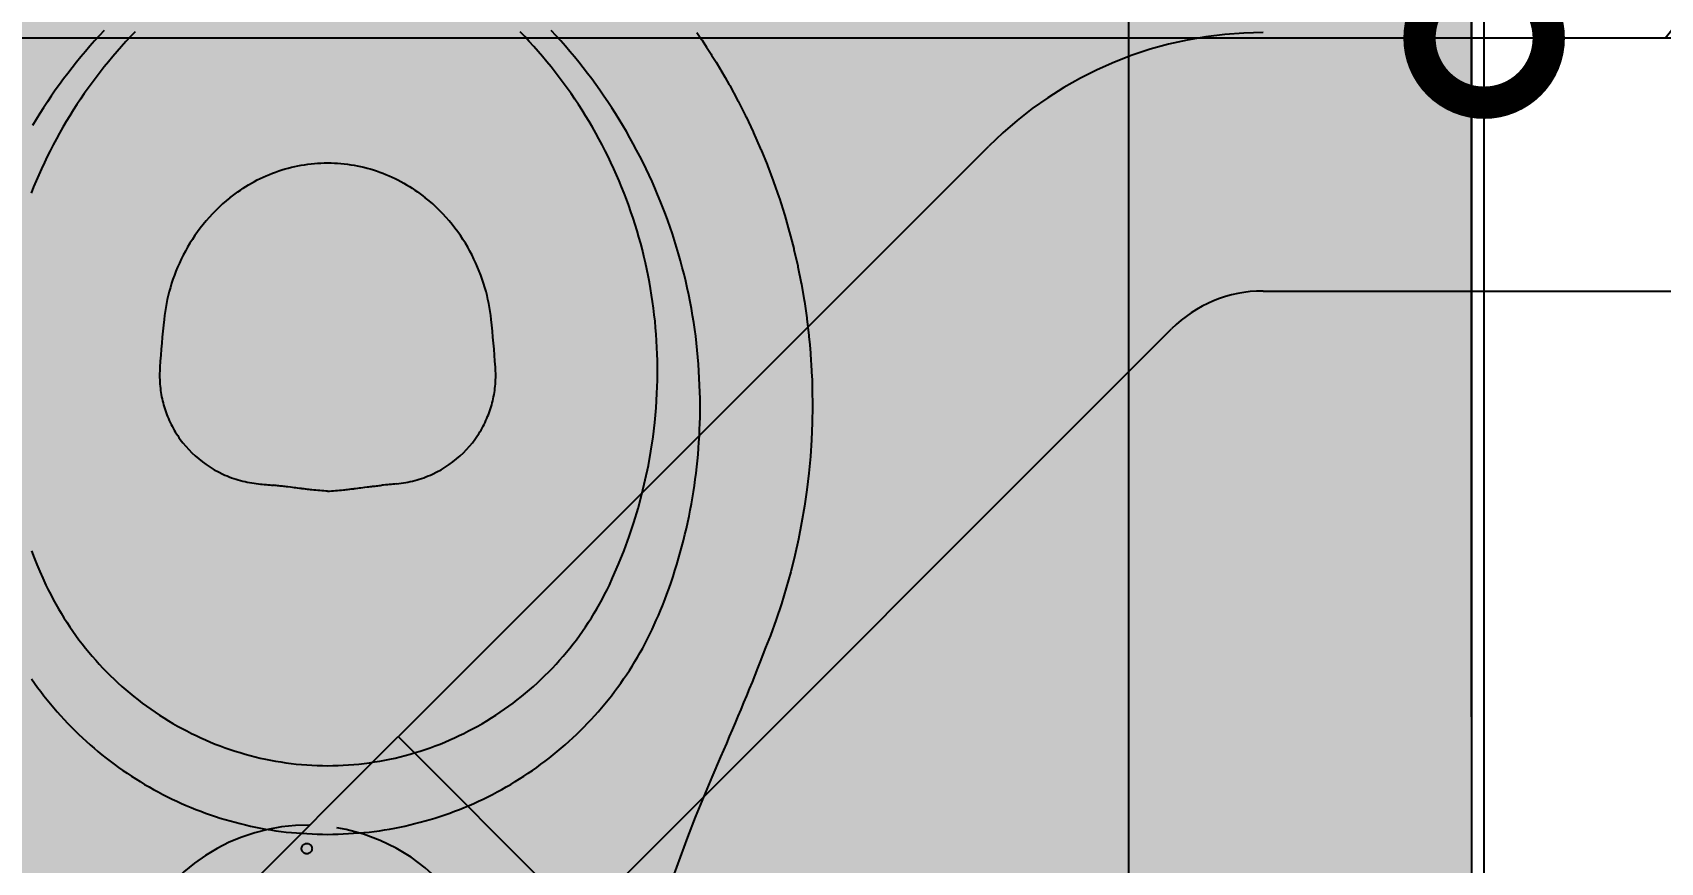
# Model space of a CAD drawing. Header units: metres. Extents: x -41 to 570, y -54 to 184.
# Drawn here: x -18.602 to -17.973, y -2.046 to -1.725 of the extents above; entities that cross this region are included whole.
import ezdxf

# ---------------------------------------------------------------- set-up
doc = ezdxf.new("R2010")
doc.units = ezdxf.units.M
doc.linetypes.add('PUC$0$DASHEDX2', pattern=[1.5, 1, -0.5])
doc.linetypes.add('PUC$0$HIDDEN2', pattern=[0.1875, 0.125, -0.0625])
for name, color, linetype in [('ARQ-DIM', 2, 'Continuous'), ('PUC$0$ARQ-ALV ACAB', 4, 'Continuous'), ('PUC$0$ARQ-ALV OSSO', 5, 'Continuous'), ('PUC$0$ARQ-HID', 7, 'Continuous'), ('PUC$0$ARQ-PRJ', 7, 'PUC$0$DASHEDX2')]:
    doc.layers.add(name, color=color, linetype=linetype)
doc.layers.add('PUC$0$ARQ-FORRO', color=9, linetype='Continuous', lineweight=5)
doc.styles.add('Adesa', font='ARIALN.TTF')
doc.dimstyles.new('ADESA 1-0050', dxfattribs={"dimtxt": 0.1, "dimasz": 0.1, "dimexe": 0.05, "dimexo": 0.05, "dimgap": 0.03, "dimtad": 1, "dimdec": 1, "dimlfac": 100, "dimzin": 12, "dimtxsty": 'Adesa', "dimblk": 'DOTSMALL', "dimcen": 1, "dimdle": 0.05, "dimclrd": 1, "dimclre": 1, "dimclrt": 256, "dimazin": 3, "dimtm": 1e-09, "dimtfac": 1, "dimtdec": 1, "dimtmove": 1, "dimatfit": 0, "dimldrblk": 'DOTSMALL', "dimfxl": 0.8, "dimtvp": 2, "dimtolj": 1, "dimtzin": 0, "dimarcsym": 0})

# ---------------------------------------------------------------- blocks, each defined once
blk = doc.blocks.new('PUC$0$ARQ-HID-BACIA CX')
for points in [[(-0.5760963118291187, -0.1427964667559252), (-0.573412377127724, -0.1446188595494107), (-0.5731175295433033, -0.1448160320960881), (-0.5704073496833999, -0.1466009228282417), (-0.5676746795843997, -0.1483511866047991), (-0.5673765798312829, -0.1485391682399779), (-0.5646223621507787, -0.1502489448728568), (-0.5618466283106969, -0.1519235446665732), (-0.5615381828904873, -0.1521066716151438), (-0.5587406029606612, -0.1537410042185741), (-0.5559224495288504, -0.1553396258101714), (-0.5556065649691321, -0.1555158713583467), (-0.549914374221153, -0.1585923758147203), (-0.5495860073037946, -0.1587641908721764), (-0.5467071388674541, -0.1602446032015052), (-0.5438096529436365, -0.16168823617366), (-0.5434808775413204, -0.161849147824995), (-0.5376423234909212, -0.1646100819408218), (-0.5372955826059638, -0.1647683855727848), (-0.5313834227084442, -0.1673716444950912), (-0.5310346079767712, -0.1675196574483095), (-0.5250592271766266, -0.1699607164206043), (-0.5247024626992456, -0.1701008738938583), (-0.5186624155881532, -0.1723801885340492), (-0.5183037500846269, -0.1725100239066535), (-0.5122068764315773, -0.1746245777103752), (-0.5118430891551285, -0.1747452693042817), (-0.5056991925991028, -0.1766919200795485), (-0.5053251774877623, -0.1768048818812247), (-0.499132105627254, -0.1785843523322512), (-0.4987547283704858, -0.178687274830537), (-0.4925106116012686, -0.1802998006216114), (-0.4921365650680089, -0.1803910184547988), (-0.4858558417622234, -0.1818329075104827), (-0.4854754637121205, -0.1819148244553901), (-0.4791549131229971, -0.1831867052139557), (-0.478776278989443, -0.1832575773540554), (-0.4724331517509414, -0.1843563076236307), (-0.4720438812975374, -0.1844183030713964), (-0.465664084678636, -0.1853460666752937), (-0.4652831567449313, -0.1853962160592744), (-0.4588793223573903, -0.186151033416678), (-0.4584990071511257, -0.1861906407465597), (-0.4552848432641099, -0.1865022205032858), (-0.4520669558796017, -0.1867726375450331), (-0.4516963343355941, -0.1868011215153444), (-0.4452628376557614, -0.1872083181740152), (-0.4448801186726287, -0.1872273598574168), (-0.4416533703067387, -0.1873647050688589), (-0.4384250822667754, -0.1874608090105596), (-0.4380552619817239, -0.1874691201083181), (-0.4315546323702364, -0.1875293245066416), (-0.4250612298003135, -0.1874247523575434), (-0.4185785421050383, -0.1871556236145295), (-0.41211002569559, -0.1867222210747457), (-0.4056590898502678, -0.1861249060903844), (-0.399229159558331, -0.1853641185682306), (-0.3928236440980726, -0.1844403612590497), (-0.3864459370368394, -0.1833541683355122), (-0.3800993690981258, -0.1821061682360039), (-0.3737873338492648, -0.1806970836645689), (-0.3675131620137648, -0.1791276687474408), (-0.3612801843151132, -0.1773987247434832), (-0.3550916686329799, -0.1755111628883981), (-0.3489509456908522, -0.1734659258397357), (-0.3428612519464806, -0.1712640505209322), (-0.3381154994946272, -0.1694249918304251, 0.0111494064537794), (-0.2958435784301727, -0.1519379896428461), (-0.2880405596654469, -0.1485650127690121), (-0.2802612150278207, -0.1453234018350997), (-0.272512789559272, -0.1422115948517728), (-0.2647880247963315, -0.1392225533091675), (-0.2570675962583238, -0.1363453109571822), (-0.2493140804387721, -0.1335638426167236)], [(-0.5122034357313652, 0.0377734209772882), (-0.510974870089214, 0.0392641239853617), (-0.5097624553138403, 0.0406522737027046), (-0.5085165447719576, 0.0420014209620661), (-0.5072386938486062, 0.0433112044114239), (-0.505929860912339, 0.0445818047267324), (-0.5045921355208094, 0.0458123303111791), (-0.5032270887700179, 0.0470023962460857), (-0.5018362917559572, 0.0481516804568116), (-0.5004209228006147, 0.0492601907989467), (-0.4989832757041343, 0.0503271024469143), (-0.4975250472501857, 0.0513521208203827), (-0.4960479970662776, 0.0523349749052216), (-0.4945538690689661, 0.0532754840253631), (-0.4930445957063087, 0.0541733693113145), (-0.4915219994496526, 0.0550285247140607), (-0.4899879027703521, 0.0558408991730346), (-0.4884443952260753, 0.0566103866391643), (-0.4868931578895328, 0.0573371677886314), (-0.4853358404115015, 0.0580214625747146), (-0.48377406102086, 0.0586635616503202), (-0.482209359391682, 0.0592638420783658), (-0.4806431966432286, 0.0598227398380402), (-0.4790769239180577, 0.0603407458968661), (-0.4775117666710429, 0.06081841799388599), (-0.4759491860214525, 0.0612562824462941), (-0.4743898889624775, 0.0616550658859012), (-0.4728347867297913, 0.0620154399562978), (-0.4712844449179558, 0.0623381195061654), (-0.4697393034338547, 0.0626238193841857), (-0.4681996764966671, 0.0628732308726114), (-0.4666657055050507, 0.06308700990391), (-0.4651340312899707, 0.0632657390549127, -0.0089660305190537), (-0.4466353832554404, 0.06489186057152099, -0.016112589229637), (-0.44358090582341, 0.0650066070382707), (-0.4425986673419118, 0.0650001884791607), (-0.4417518151814619, 0.0649763510252512), (-0.4409120329529587, 0.0649358560260964), (-0.4400789593043372, 0.0648790177009175), (-0.4392523114383168, 0.0648061149192643), (-0.4384317751356904, 0.064717399056434), (-0.4376171304430301, 0.0646130743549804), (-0.4368081102740078, 0.0644933293463907), (-0.4360051859574341, 0.0643584271892053), (-0.4352074776795405, 0.0642083993053859), (-0.4344148126197779, 0.0640433478161811), (-0.4336270179575834, 0.0638633394931674), (-0.4328447064203901, 0.0636686217838758), (-0.4320668725067735, 0.0634590336511281), (-0.4312933748180825, 0.0632345672392774), (-0.4305240405337686, 0.06299518327105601), (-0.4297598751552627, 0.0627412077488145), (-0.4289995746728934, 0.0624721968379447), (-0.4282429662660975, 0.0621880130675834), (-0.4274898771143186, 0.0618884875448487), (-0.4267416112272288, 0.0615740326825005), (-0.4259965660869156, 0.0612438393660284), (-0.4252545688728234, 0.0608976287259395), (-0.4245154781863151, 0.0605350669044071), (-0.4237808179904974, 0.0601566487965499), (-0.4230488600797814, 0.0597611921526493), (-0.4223194787664896, 0.059348241354968), (-0.4215926426287028, 0.0589172975803933), (-0.4208700170281646, 0.0584689264236147), (-0.4201498737592928, 0.0580015371498632), (-0.4194322756659262, 0.0575145288148917), (-0.4187049524883763, 0.0569982980945554), (-0.4173602828525774, 0.0559801925434442), (-0.4160429974198793, 0.0548951936528681), (-0.4147546829972343, 0.0537411136715775), (-0.413498214690307, 0.052516597529376), (-0.4122824534804721, 0.0512266845165357), (-0.411109975965161, 0.0498709425817481), (-0.4099880091859234, 0.0484548312835784), (-0.4089192397169015, 0.046979261857615), (-0.4079097791214963, 0.0454506522310965), (-0.4069623139738498, 0.0438715711458428), (-0.4060821231564944, 0.0422499487089283), (-0.405271013429811, 0.0405890095949246), (-0.404892772070248, 0.039746839300534), (-0.4045327711351378, 0.0388972180833491), (-0.4041913091326991, 0.0380409904076089), (-0.4038686060163812, 0.0371790125205109), (-0.4035653059355371, 0.0363134289681), (-0.4032810475380943, 0.0354438744705874), (-0.4030159722226827, 0.0345712366971895), (-0.4027701428331554, 0.0336963954617033), (-0.4025438735886909, 0.0328213990804613), (-0.4023368345591507, 0.0319460118890618), (-0.4021489629006824, 0.0310711019181156), (-0.4019801486365679, 0.0301974606071838), (-0.4018304703216204, 0.029327075392672), (-0.40169951947086, 0.0284597930927078), (-0.4015871232637453, 0.0275963540863415), (-0.4014899483316158, 0.0267061098815873, -0.0005978942641095), (-0.4009193288391586, 0.0209420066689461)], [(-0.3986114376640657, 2.21207586e-08, 0.006359310297114), (-0.3991643125327968, 0.0060730563896243), (-0.3991944383369486, 0.0063642034911879), (-0.3992232836593246, 0.0066369261163288), (-0.3992823568685466, 0.007184235570178999), (-0.3993126161773119, 0.0074589559420986), (-0.399343283971028, 0.0077342993517107), (-0.3994060649667829, 0.0082875058161846), (-0.3994381153249762, 0.0085654827754809), (-0.399503535761994, 0.0091241262140045), (-0.3995368744188994, 0.0094048673202849), (-0.399604808609503, 0.0099697480099223), (-0.3996393727212819, 0.0102539985518604), (-0.3997096635558677, 0.0108259580108836), (-0.3998177863818881, 0.0116935152525741), (-0.3998914707838139, 0.012278914455834), (-0.3999671976105219, 0.0128772437790588), (-0.4001550692689905, 0.0143579546166564), (-0.4002819038482528, 0.0153649662661621), (-0.4003455803687217, 0.015875885700126), (-0.4004092568891906, 0.0163919563650836), (-0.4004727605891035, 0.0169133412622102), (-0.4005311110941677, 0.0173994697833848), (-0.400589053114267, 0.0178903980028338), (-0.4006464609617383, 0.0183862555358871), (-0.4007031775269711, 0.018887175925812), (-0.4007590142784565, 0.0193932927157619), (-0.4008138141065773, 0.0199047355210667), (-0.4008673884798313, 0.0204216359211102), (-0.4009195174447771, 0.0209441549531277)], [(-0.3986114376640657, 2.21207586e-08, -0.006359315218553), (-0.3991643133200497, -0.0060730168354723), (-0.3991944383369486, -0.0063641563583303), (-0.3992232836593246, -0.0066368789834712), (-0.3992823568685466, -0.0071841884373214), (-0.3993126161773119, -0.0074589088092409), (-0.399343283971028, -0.007734252218853), (-0.3994060649667829, -0.008287458683327), (-0.3994381153249762, -0.0085654356426232), (-0.399503535761994, -0.0091240790811469), (-0.3995368744188994, -0.0094048201874273), (-0.399604808609503, -0.0099697008770647), (-0.3996393727212819, -0.0102539514190028), (-0.3997096635558677, -0.0108259108779692), (-0.3998177863818881, -0.0116934681197165), (-0.3998914707838139, -0.0122788673229764), (-0.3999671818995622, -0.0128770385546488), (-0.4001550692689905, -0.0143579074837419), (-0.4002819038482528, -0.0153649191333045), (-0.4003455803687217, -0.0158758385672684), (-0.4004092568891906, -0.0163919092321692), (-0.4004727605891035, -0.0169132941292958), (-0.4005311110941677, -0.0173994226505272), (-0.400589053114267, -0.0178903508699193), (-0.4006464609617383, -0.0183862084030295), (-0.4007031775269711, -0.0188871287929544), (-0.4007590142784565, -0.0193932455828474), (-0.4008138141065773, -0.019904688388209), (-0.4008673884798313, -0.0204215887881958), (-0.4009195174447771, -0.0209441078202701)], [(-0.40148995600606, -0.0267061393376764, 0.0005978942632322), (-0.4009193363312421, -0.0209420361515811)], [(-0.4014898095781378, -0.0267051066809643), (-0.4015871232637453, -0.0275962990980077), (-0.40169951947086, -0.0284597400682571), (-0.4018304703216204, -0.0293270262959311), (-0.4019801486365679, -0.0301974134743262), (-0.4021489629006824, -0.031071054785258), (-0.4023368345591507, -0.0319459647562042), (-0.4025438735886909, -0.0328213519476037), (-0.4027701428331554, -0.0336963483288457), (-0.4030159722226827, -0.0345711895643319), (-0.4032810475380943, -0.0354438273377298), (-0.4035653059355371, -0.0363133818352424), (-0.4038686060163812, -0.0371789653876533), (-0.4041913091326991, -0.0380409432746944), (-0.4045327711351378, -0.0388971709504915), (-0.404892772070248, -0.0397467921676196), (-0.405271013429811, -0.0405889624620102), (-0.4060821231564944, -0.0422499015760707), (-0.4069623139738498, -0.0438715240129852), (-0.4079097791214963, -0.045450605098182), (-0.4089192397169015, -0.0469792147247574), (-0.4099880091859234, -0.048454784150664), (-0.411109975965161, -0.0498708954488905), (-0.4122824534804721, -0.0512266373836781), (-0.413498214690307, -0.0525165503964615), (-0.4147546829972343, -0.0537410665387199), (-0.4160429974198793, -0.0548951465200105), (-0.4173602828525774, -0.0559801454105866), (-0.4187049524883763, -0.0569982509616978), (-0.4194322756659262, -0.0575144816820341), (-0.4201498737592928, -0.0580014900169488), (-0.4208700170281646, -0.0584688792907002), (-0.4215926426287028, -0.0589172504475357), (-0.4223194787664896, -0.0593481942220535), (-0.4230488600797814, -0.0597611450197917), (-0.4237808179904974, -0.0601566016636355), (-0.4245154781863151, -0.0605350197714927), (-0.4252545688728234, -0.0608975815930819), (-0.4259965660869156, -0.0612437922331708), (-0.4267416112272288, -0.0615739855495861), (-0.4274898771143186, -0.0618884404119911), (-0.4282429662660975, -0.0621879659347258), (-0.4289995746728934, -0.0624721497050871), (-0.4297598751552627, -0.0627411606159569), (-0.4305240405337686, -0.0629951361381984), (-0.4312933748180825, -0.0632345201064197), (-0.4320668725067735, -0.0634589865182136), (-0.4328447064203901, -0.0636685746510182), (-0.4336270179575834, -0.0638632923602529), (-0.4344148126197779, -0.0640433006833234), (-0.4352074776795405, -0.0642083521725283), (-0.4360051859574341, -0.0643583800563477), (-0.4368081102740078, -0.0644932822134763), (-0.4376171304430301, -0.0646130272221228), (-0.4384317751356904, -0.0647173519235764), (-0.4392523114383168, -0.0648060677864066), (-0.4400789593043372, -0.0648789705680599), (-0.4409120329529587, -0.0649358088932388), (-0.4417518151814619, -0.0649763038923368), (-0.4425986673419118, -0.0650001413462462), (-0.4435809046920201, -0.0650065599114385, -0.0161126488500372), (-0.4466353934095296, -0.064891812729087, -0.0089659709095886), (-0.4651340190084241, -0.063265693224281), (-0.4666657055050507, -0.0630869627710524), (-0.4681996764966671, -0.062873183739697), (-0.4697393034338547, -0.0626237722513281), (-0.4712844449179558, -0.0623380723733078), (-0.4728347867297913, -0.0620153928234402), (-0.4743898889624775, -0.0616550187530436), (-0.4759491860214525, -0.0612562353133797), (-0.4775117666710429, -0.0608183708610284), (-0.4790769239180577, -0.0603406987640085), (-0.4806431966432286, -0.0598226927051826), (-0.482209359391682, -0.0592637949455082), (-0.48377406102086, -0.0586635145174057), (-0.4853358404115015, -0.058021415441857), (-0.4868931578895328, -0.057337120655717), (-0.4884443952260753, -0.0566103395063067), (-0.4899879027703521, -0.0558408520401201), (-0.4915219994496526, -0.0550284775811463), (-0.4930445957063087, -0.0541733221784), (-0.4945538690689661, -0.0532754368924486), (-0.4960479970662776, -0.0523349277723071), (-0.4975250472501857, -0.051352073687525), (-0.4989832757041343, -0.0503270553140567), (-0.5004209228006147, -0.0492601436660323), (-0.5018362917559572, -0.048151633323954), (-0.5032270887700179, -0.0470023491132281), (-0.5045921355208094, -0.0458122831782646), (-0.505929860912339, -0.0445817575938747), (-0.5072386938486062, -0.0433111572785094), (-0.5085165447719576, -0.0420013738291516), (-0.5097624553138403, -0.0406522265697902), (-0.510974870089214, -0.0392640768525041), (-0.5122034357313652, -0.0377733738444306)]]:
    blk.add_lwpolyline(points, format="xyb")
for points in [[(-0.5768730773974653, 0.0864996905150122), (-0.5748812261905627, 0.0883432381159821), (-0.5728647637649757, 0.0901599278309675), (-0.5708252690721807, 0.0919506866066797), (-0.5687642032314458, 0.0937164099677546), (-0.5666822025366401, 0.0954571843244878), (-0.5645792591322945, 0.0971724519378938), (-0.5624553887293687, 0.0988616000804257), (-0.5603105913278486, 0.1005240395911358), (-0.5581448904941908, 0.1021591420315815), (-0.5559583333612608, 0.1037662946744433), (-0.5537510141948303, 0.1053449240695556), (-0.5515233100579309, 0.1068947709861447), (-0.5492756844238758, 0.1084156861701047), (-0.5470086007659916, 0.1099075125117963), (-0.5447224989911419, 0.1113700929016375), (-0.5424178347171777, 0.1128032937964747), (-0.5400950557064519, 0.1142069580866689)], [(-0.3259947509473449, 0.1145054741802198), (-0.3243528613721835, 0.1133497288372212), (-0.3227268398665188, 0.1121719881503225), (-0.3211171891810736, 0.1109722599750569), (-0.3195242863788721, 0.1097505128895193), (-0.3179486656325636, 0.1085067154717478), (-0.3163907982709375, 0.1072408520107899), (-0.3148511556227973, 0.1059529146511693), (-0.3133302090169323, 0.1046429033929428), (-0.3118285240479039, 0.1033108339469493), (-0.3103464777787508, 0.1019568084345508), (-0.308884415850585, 0.1005811567858075), (-0.3074425582168558, 0.0991842482083882), (-0.3060211562529105, 0.0977664676206871), (-0.3046204613341104, 0.0963281685193636), (-0.3032407248358169, 0.0948697279674491), (-0.3018821981333843, 0.0933914994615464), (-0.3005451326021742, 0.0918938443537343), (-0.2992297167737021, 0.0903771161406155), (-0.2979362962890946, 0.0888416368968308), (-0.2966650911017794, 0.0872877129861252), (-0.2954163840090373, 0.0857156664831962), (-0.2941904578081491, 0.0841257958962558), (-0.2929875638744761, 0.0825184154445253), (-0.2918080164272112, 0.0808938393471692), (-0.290652098263628, 0.0792523896788851), (-0.2895200293371758, 0.0775943728034179), (-0.2884120610232088, 0.0759201343617804), (-0.2873284132751621, 0.0742300592726508), (-0.2862692746245585, 0.0725245010324613), (-0.2852348021809945, 0.0708038367044139), (-0.2842252473198314, 0.0690684433513695), (-0.2832407357287465, 0.0673186744701013), (-0.2822815187831011, 0.0655549071235271), (-0.2813477535924846, 0.0637775065914923), (-0.280439628688427, 0.0619868381538424), (-0.2795574268682017, 0.0601832553071233), (-0.278701368085251, 0.0583671233311804), (-0.2778717037149221, 0.056538799650383), (-0.2770686537106641, 0.0546986416890434), (-0.2762925322916772, 0.0528470225824833), (-0.2755435594113891, 0.0509843036827249), (-0.2748219864451684, 0.0491108620527996), (-0.2741280333464502, 0.0472270786835623), (-0.2734616058494694, 0.0453334131205736), (-0.2728225782665561, 0.0434303327648138), (-0.2722107620661802, 0.0415183050174335), (-0.2716259372949139, 0.039597773712984), (-0.2710679154212414, 0.0376691787583639), (-0.2705365393355521, 0.0357329522049952), (-0.2700315890844109, 0.0337895064655243), (-0.2695529075582144, 0.0318392402056418), (-0.2691011231953766, 0.0298824362224934), (-0.2686773986069113, 0.0279193125057589), (-0.2682829906696114, 0.0259501263223854), (-0.2679191562602838, 0.0239751820722347), (-0.2675871836776267, 0.0219948234324932), (-0.2672882983765135, 0.0200094431772016), (-0.267023851499502, 0.0180194890686778), (-0.2667950685014588, 0.0160254658215706), (-0.2666012581001524, 0.0140280431155304), (-0.2664383982898428, 0.0120280408662268), (-0.2663020271579199, 0.0100261248256572), (-0.2661877142137001, 0.0080227437380529), (-0.2660910603884048, 0.0060182304793841), (-0.2660076037694239, 0.0040128614644175), (-0.2659330081318245, 0.0020067972394315), (-0.2658627801410773, 2.2350747e-08), (-0.2659330081318245, -0.0020067501065739), (-0.2660076037694239, -0.0040128143315599), (-0.2660910603884048, -0.0060181833465265), (-0.2661877142137001, -0.0080226966051953), (-0.2663020271579199, -0.0100260776927996), (-0.2664383982898428, -0.0120279937333692), (-0.2666012581001524, -0.0140279959826728), (-0.2667950685014588, -0.016025418688713), (-0.267023851499502, -0.0180194419358202), (-0.2672882983765135, -0.0200093960442871), (-0.2675871836776267, -0.0219947762995787), (-0.2679191562602838, -0.0239751349393203), (-0.2682829906696114, -0.0259500791895278), (-0.2686773986069113, -0.0279192653729012), (-0.2691011231953766, -0.0298823890896358), (-0.2695529075582144, -0.0318391930727273), (-0.2700315890844109, -0.0337894593326667), (-0.2705365393355521, -0.0357329050721376), (-0.2710679154212414, -0.0376691316255062), (-0.2716259372949139, -0.0395977265801264), (-0.2722107620661802, -0.0415182578845759), (-0.2728225782665561, -0.0434302856319562), (-0.2734616058494694, -0.04533336598771599), (-0.2741280333464502, -0.0472270315507046), (-0.2748219864451684, -0.049110814919942), (-0.2755435594113891, -0.0509842565498104), (-0.2762925322916772, -0.0528469754495689), (-0.2770686537106641, -0.0546985945561858), (-0.2778717037149221, -0.0565387525175254), (-0.278701368085251, -0.0583670761983228), (-0.2795574268682017, -0.0601832081742657), (-0.280439628688427, -0.06198679102092799), (-0.2813477535924846, -0.0637774594585778), (-0.2822815187831011, -0.0655548599906126), (-0.2832407357287465, -0.0673186273371869), (-0.2842252473198314, -0.0690683962185119), (-0.2852348021809945, -0.0708037895714995), (-0.2862692746245585, -0.0725244538996037), (-0.2873284132751621, -0.0742300121397364), (-0.2884120610232088, -0.0759200872289228), (-0.2895200293371758, -0.0775943256705034), (-0.290652098263628, -0.0792523425460274), (-0.2918080164272112, -0.0808937922143116), (-0.2929875638744761, -0.0825183683116677), (-0.2941904578081491, -0.0841257487633982), (-0.2954163840090373, -0.0857156193503386), (-0.2966650911017794, -0.0872876658532675), (-0.2979362962890946, -0.0888415897639732), (-0.2992297167737021, -0.0903770690077579), (-0.3005451326021742, -0.0918937972208767), (-0.3018821981333843, -0.0933914523286887), (-0.3032407248358169, -0.0948696808345915), (-0.3046204613341104, -0.0963281213865059), (-0.3060211562529105, -0.0977664204877726), (-0.3074425582168558, -0.0991842010754738), (-0.308884415850585, -0.1005811096529499), (-0.3103464777787508, -0.1019567613016932), (-0.3118285240479039, -0.1033107868140917), (-0.3133302090169323, -0.1046428562600283), (-0.3148511556227973, -0.1059528675183117), (-0.3163907982709375, -0.1072408048779323), (-0.3179486656325636, -0.1085066683388902), (-0.3195242863788721, -0.1097504657566617), (-0.3211171891810736, -0.1109722128421993), (-0.3227268398665188, -0.1121719410174649), (-0.3243528613721835, -0.1133496817043067), (-0.3259947509473449, -0.1145054270473622), (-0.3276525400139292, -0.1156385250417031), (-0.3293263856815258, -0.1167477659434155), (-0.3310165393254962, -0.1178319164421566), (-0.3327231894773561, -0.1188897039502024), (-0.3344464618247969, -0.1199198008914379), (-0.3361864506335621, -0.1209208875452248), (-0.3379432187475047, -0.121891604913543), (-0.3397167347446981, -0.1228305704318302), (-0.3415061816552267, -0.123738208296146), (-0.3433092342570276, -0.1246179906285363), (-0.3451237558595608, -0.1254737823252014), (-0.3469476411941841, -0.126309558258896), (-0.348779004945726, -0.1271293168690306), (-0.3506159303770673, -0.1279370644503217), (-0.352456720704545, -0.1287368308639145), (-0.3542997105664085, -0.1295327638033825), (-0.3565575640353558, -0.1303839521887369), (-0.3588187796497237, -0.1312257925530105), (-0.361086813820684, -0.1320489604413808), (-0.3633647773182957, -0.1328442806533587), (-0.3656535499563276, -0.1336081946565457), (-0.3679519691237303, -0.1343428391413965), (-0.3702587779437181, -0.1350506335957959), (-0.3725730023367859, -0.1357334790458537), (-0.374894485193316, -0.1363911398272251), (-0.3772231322475648, -0.1370228618137901), (-0.379558817811855, -0.1376279065904384), (-0.3819013533546496, -0.1382059599379488), (-0.3842503618129314, -0.1387571318331595), (-0.3866054661236475, -0.139281485119767), (-0.3889663834895316, -0.1397790512197332), (-0.3913327682694572, -0.1402497987112099), (-0.3937043062442313, -0.1406936333283113), (-0.3960807460384927, -0.1411104450944265), (-0.3984617420111221, -0.141500186876641), (-0.4008470113648457, -0.1418628586749548), (-0.403236224169504, -0.1421984604893112), (-0.4056290819168568, -0.142506882343099), (-0.4080252860986704, -0.142788014259537), (-0.4104245224957454, -0.1430416519961284), (-0.4128264768888812, -0.1432676070213859), (-0.415230850769845, -0.1434660678667967), (-0.4176372827865508, -0.1436376943927655), (-0.4200454587198054, -0.1437832093033364), (-0.4224550800613757, -0.1439027068643384), (-0.4248659111468527, -0.143994113229013), (-0.4272776377570439, -0.144054757534235), (-0.4296898514069979, -0.1440821888702146), (-0.4321021750336628, -0.1440800521796461), (-0.4345144043945767, -0.144058056835803), (-0.4369266023335642, -0.1440261164543415), (-0.4396380312147842, -0.1438888497977189), (-0.4423486745480078, -0.1437450316707611), (-0.4450583123797999, -0.1435880948923511), (-0.4477665048032762, -0.1434115194140588), (-0.4504727333567688, -0.1432087223437009), (-0.4531763538909175, -0.1429731364999895), (-0.4558764394590895, -0.1426982732565705), (-0.4585720945365708, -0.1423805819364645), (-0.4612628006616859, -0.1420214293931679), (-0.463948102216591, -0.1416226695199896), (-0.4666276378492144, -0.1411861719211345), (-0.4693011247622822, -0.1407137276460446), (-0.4719682958694662, -0.1402071748769629), (-0.4746289626392512, -0.139668210397673), (-0.477282795141484, -0.1390973840916843), (-0.4799293534692808, -0.1384943503178704), (-0.4825681662938452, -0.1378587320132567), (-0.4851987622863875, -0.1371901835367169), (-0.4878206072742657, -0.136488343536115), (-0.4904332142177239, -0.1357528349484767), (-0.4930360803660392, -0.1349834221093431), (-0.4956287343904222, -0.1341802464174009), (-0.4982107992278415, -0.1333435435370518), (-0.500781866393325, -0.1324736119765077), (-0.5033415431128816, -0.1315707109665993), (-0.5058894366125202, -0.130635099738214), (-0.5084251384072687, -0.1296670532330779), (-0.5109482714341027, -0.128666783549221), (-0.5134584114971048, -0.1276344399407492), (-0.51595515011131, -0.1265701716617116), (-0.5184380630808008, -0.125474104399899), (-0.5209067262096668, -0.1243463874093038), (-0.5233607310129429, -0.123187154233193), (-0.525799653294726, -0.1219965541256158), (-0.5282231002810036, -0.1207747834736494), (-0.5306306791977847, -0.1195220779416388), (-0.533022028692983, -0.1182386967603577), (-0.5353967874145411, -0.1169248755943215), (-0.5377545861548825, -0.1155808658188278), (-0.5400950557064519, -0.1142069109538113), (-0.5424178347171777, -0.1128032466635602), (-0.5447224989911419, -0.111370045768723), (-0.5470086007659916, -0.1099074653789387), (-0.5492756844238758, -0.108415639037247), (-0.5515233100579309, -0.1068947238532871), (-0.5537510141948303, -0.105344876936698), (-0.5559583333612608, -0.1037662475415288), (-0.5581448904941908, -0.1021590948987239), (-0.5603105913278486, -0.1005239924582213), (-0.5624553887293687, -0.0988615529475112), (-0.5645792591322945, -0.0971724048049794), (-0.5666822025366401, -0.0954571371916302), (-0.5687642032314458, -0.0937163628348401), (-0.5708252690721807, -0.0919506394737653), (-0.5728647637649757, -0.0901598806981099), (-0.5748812261905627, -0.0883431909831245), (-0.5768730773974653, -0.0864996433821546)], [(-0.5763689833936354, 0.07446093968380299), (-0.5745032283508849, 0.0762495931908518), (-0.5726135140942789, 0.0780123000476749), (-0.5707001784094672, 0.0797486989020797), (-0.5687635905040054, 0.081458459824006), (-0.566804127440939, 0.0831412371723275), (-0.5648221505723257, 0.0847966931613371), (-0.5628180526721849, 0.086424505716451), (-0.5607922186590173, 0.088024360618391), (-0.5587450334513521, 0.0895959279370402), (-0.5566768976786634, 0.0911389170196628), (-0.5545882276813856, 0.0926530293579333), (-0.5524794240889932, 0.0941379585882771), (-0.5503508953864582, 0.0955934376242169), (-0.5482030736251602, 0.0970191758130739), (-0.5460363751455475, 0.0984149060685411), (-0.5438512319990068, 0.0997803770152643), (-0.5416480762369461, 0.1011153294223561), (-0.539427355621726, 0.1024195197699953), (-0.5371895022047255, 0.103692704538247), (-0.5349349716037965, 0.1049346480627662), (-0.532664219436775, 0.10614513824558), (-0.5303776856105316, 0.1073239551331824), (-0.5280758414538697, 0.1084708944831902), (-0.5257591504401093, 0.1095857677640026), (-0.5234280681870729, 0.1106683707332365), (-0.5210830660235644, 0.1117185305702435), (-0.5187246152783942, 0.1127360744545456), (-0.5163531872803376, 0.1137208452764469), (-0.513969253358205, 0.1146726702154694)], [(-0.3755616982382932, 0.1145885537361835), (-0.3728918091350479, 0.1135424787487125), (-0.3702336089859628, 0.1124566707436827), (-0.3675894544350271, 0.1113320645231681), (-0.3649580571835358, 0.1101680709262212), (-0.3623418052973832, 0.1089656875987259), (-0.3604773856862167, 0.1080654888739616), (-0.3586297768021396, 0.1071344809568302), (-0.3567994813958748, 0.106173001632925), (-0.3549870022181309, 0.1051813965434292), (-0.353192747753873, 0.1041600113294692), (-0.3514172207538166, 0.1031092230540764), (-0.349660861124832, 0.1020293852137968), (-0.3479240773518839, 0.100920859160766), (-0.3462073093418425, 0.0997840376689112), (-0.344510997001592, 0.0986192978013776), (-0.3428355802380096, 0.0974270087656066), (-0.3411814046922004, 0.0962075711911723), (-0.3395489102710627, 0.0949613699965255), (-0.3379385054595332, 0.0936887979557071), (-0.3363505358987453, 0.0923902635536536), (-0.3347854100736498, 0.091066159564349), (-0.3332435050472782, 0.0897168944727867), (-0.3317251978826761, 0.0883428924748557), (-0.3302308342209628, 0.0869445463445402), (-0.3287607597032576, 0.0855222802778428), (-0.3273153828145041, 0.0840765106150627), (-0.3258949549300709, 0.0826076694077358), (-0.3244998845349158, 0.0811161729961612), (-0.3231304858482389, 0.0796024534318747), (-0.3217870730892258, 0.0780669349107086), (-0.3204699918990101, 0.0765100494840851), (-0.3191795250748584, 0.0749322292033696), (-0.3179160182578897, 0.0733339218309936), (-0.3166797228234728, 0.0717155437073132), (-0.3154709844127126, 0.0700775504501792), (-0.3142900544009777, 0.0684203741110707), (-0.3131372470074609, 0.0667444545967726), (-0.3120128450294359, 0.0650502553806121), (-0.3109171312641905, 0.0633382202972541), (-0.3098503570870719, 0.0616088010367264), (-0.3088128367172871, 0.05986246107241299), (-0.3078048215301976, 0.0580996599498747), (-0.3068265629011506, 0.0563208650701483), (-0.3058783122055146, 0.0545265438343279), (-0.3049603836624755, 0.05271716757116), (-0.304072965803563, 0.0508932154649813), (-0.3032163414260509, 0.0490551588444817), (-0.3023907619053006, 0.0472034847495309), (-0.301596447194747, 0.0453386762921184), (-0.3008336486697516, 0.0434612244397101), (-0.3001025862837494, 0.0415716123043524), (-0.2994035114121018, 0.0396703347812775), (-0.2987366125863247, 0.0377578946211941), (-0.2981021411817863, 0.0358347867193345), (-0.2975002857299884, 0.0339015177541171), (-0.2969312661843801, 0.0319585963679572), (-0.2963953339203229, 0.0300065370947493), (-0.295892646047406, 0.028045866251631), (-0.2954234225190717, 0.0260771101557964), (-0.2949878518668427, 0.024100806907569), (-0.2945861540441612, 0.0221174946073859), (-0.2942184861606094, 0.0201277251026397), (-0.2938850367477244, 0.018132052204777), (-0.2935860257589339, 0.0161310365985799), (-0.2933216103038418, 0.0141252438786239), (-0.2930919474920444, 0.0121152504407576), (-0.292897194433138, 0.0101016356266826), (-0.2927375082367334, 0.0080849871244197), (-0.2926130774343321, 0.0060658980226833), (-0.2925240277136254, 0.0040449685293709), (-0.2924705161842098, 0.0020228059711087), (-0.2924526371118503, 2.35664572e-08), (-0.2924705161842098, -0.0020227588382511), (-0.2925240277136254, -0.0040449213964564), (-0.2926130774343321, -0.0060658508898257), (-0.2927375082367334, -0.0080849399915053), (-0.292897194433138, -0.0101015884937681), (-0.2930919474920444, -0.0121152033079), (-0.2933216103038418, -0.0141251967457095), (-0.2935860257589339, -0.0161309894656654), (-0.2938850367477244, -0.0181320050718625), (-0.2942184861606094, -0.0201276779697821), (-0.2945861540441612, -0.0221174474744714), (-0.2949878518668427, -0.0241007597747114), (-0.2954234225190717, -0.0260770630228819), (-0.295892646047406, -0.0280458191187734), (-0.2963953339203229, -0.0300064899618917), (-0.2969312661843801, -0.0319585492350996), (-0.2975002857299884, -0.0339014706212595), (-0.2981021411817863, -0.03583473958642), (-0.2987366125863247, -0.0377578474883365), (-0.2994035114121018, -0.0396702876484199), (-0.3001025862837494, -0.0415715651714948), (-0.3008336486697516, -0.0434611773068525), (-0.301596447194747, -0.0453386291592608), (-0.3023907619053006, -0.0472034376166732), (-0.3032163414260509, -0.049055111711624), (-0.304072965803563, -0.0508931683320668), (-0.3049603836624755, -0.0527171204383024), (-0.3058783122055146, -0.0545264967014703), (-0.3068265629011506, -0.0563208179372907), (-0.3078048215301976, -0.058099612817017), (-0.3088128367172871, -0.0598624139395554), (-0.3098503570870719, -0.0616087539038688), (-0.3109171312641905, -0.0633381731643397), (-0.3120128450294359, -0.0650502082477544), (-0.3131372470074609, -0.0667444074638581), (-0.3142900544009777, -0.0684203269781563), (-0.3154709844127126, -0.0700775033173216), (-0.3166797228234728, -0.0717154965743987), (-0.3179160182578897, -0.0733338746980792), (-0.3191795250748584, -0.07493218207051201), (-0.3204699918990101, -0.0765100023512275), (-0.3217870730892258, -0.07806688777785101), (-0.3231304858482389, -0.0796024062990171), (-0.3244998845349158, -0.0811161258633035), (-0.3258949549300709, -0.0826076222748213), (-0.3273153828145041, -0.0840764634822051), (-0.3287607597032576, -0.0855222331449284), (-0.3302308342209628, -0.0869444992116826), (-0.3317251978826761, -0.0883428453419981), (-0.3332435050472782, -0.089716847339929), (-0.3347854100736498, -0.0910661124314913), (-0.3363505358987453, -0.0923902164207959), (-0.3379385054595332, -0.0936887508228495), (-0.3395489102710627, -0.0949613228636679), (-0.3411814046922004, -0.0962075240583147), (-0.3428355802380096, -0.09742696163274901), (-0.344510997001592, -0.09861925066852), (-0.3462073093418425, -0.0997839905360536), (-0.3479240773518839, -0.1009208120278515), (-0.349660861124832, -0.1020293380809392), (-0.3514172207538166, -0.1031091759212188), (-0.353192747753873, -0.1041599641966115), (-0.3549870022181309, -0.1051813494105716), (-0.3567994813958748, -0.1061729545000674), (-0.3586297768021396, -0.1071344338239157), (-0.3604773856862167, -0.108065441741104), (-0.3623418052973832, -0.1089656404658683), (-0.3651288667395534, -0.1102449525085092), (-0.3704025646487139, -0.1125269615783111), (-0.3757285800543357, -0.1146524344991064), (-0.3811025453095667, -0.1166199729956077), (-0.3865199985018037, -0.1184283123353964), (-0.3919765405622613, -0.1200763134739589), (-0.3974677410002556, -0.1215629787652972), (-0.4029891379031767, -0.1228874283957282), (-0.4085363322022532, -0.1240489318055609), (-0.4141048934067939, -0.1250468527009332), (-0.4196904067370612, -0.1258806961865559), (-0.4252884574133235, -0.1265500930549877), (-0.4308946934996955, -0.127054784075284), (-0.4365046373726075, -0.1273946357042917), (-0.4390366942246687, -0.1274940153811315), (-0.4415710762987858, -0.1275598757250407), (-0.4441073279771361, -0.1275921146147709), (-0.4466449936418755, -0.1275906299290739), (-0.4491836176751677, -0.12755534311313), (-0.4517227444591825, -0.127486159901224), (-0.4542619026651096, -0.1273830253049653), (-0.4568006209641668, -0.1272458607695341), (-0.4593384437385028, -0.1270746113066536), (-0.4618748839483759, -0.1268692297834093), (-0.4644094702649754, -0.1266296847778392), (-0.4669417470704717, -0.1263559291570857), (-0.4694712116141419, -0.1260479393546632), (-0.4719973768562369, -0.1257056996597328), (-0.4745197871789131, -0.1253292100722376), (-0.4770379555424215, -0.1249184627366446), (-0.479551379196039, -0.1244734655084301), (-0.4820595868109693, -0.1239942340986602), (-0.4845620913474562, -0.1234807999291831), (-0.4870583900547844, -0.1229331944219041), (-0.489548011604157, -0.1223514568542612), (-0.4920304689558109, -0.121735634359112), (-0.4945052593590377, -0.1210857976358), (-0.496971895774074, -0.1204020173836113), (-0.4994298911611709, -0.1196843643018894), (-0.5018787741915248, -0.1189329248008732), (-0.50431804211442, -0.1181478010018679), (-0.5067472078901007, -0.1173290871705888), (-0.5091657844788104, -0.1164769089947697), (-0.5115732848407929, -0.1155913764510217), (-0.513969253358205, -0.1146726230826118), (-0.5163531872803376, -0.1137207981435893), (-0.5187246152783942, -0.1127360273216311), (-0.5210830660235644, -0.1117184834373859), (-0.5234280681870729, -0.1106683236003789), (-0.5257591504401093, -0.109585720631145), (-0.5280758414538697, -0.1084708473503326), (-0.5303776856105316, -0.1073239080003248), (-0.532664219436775, -0.1061450911126656), (-0.5349349716037965, -0.1049346009299086), (-0.5371895022047255, -0.1036926574053893), (-0.539427355621726, -0.1024194726371377), (-0.5416480762369461, -0.1011152822894985), (-0.5438512319990068, -0.0997803298824067), (-0.5460363751455475, -0.0984148589356835), (-0.5482030736251602, -0.0970191286802162), (-0.5503508953864582, -0.0955933904913593), (-0.5524794240889932, -0.0941379114553627), (-0.5545882276813856, -0.0926529822250757), (-0.5566768976786634, -0.0911388698867484), (-0.5587450334513521, -0.0895958808041826), (-0.5607922186590173, -0.0880243134855334), (-0.5628180526721849, -0.0864244585835934), (-0.5648221505723257, -0.0847966460284795), (-0.566804127440939, -0.08314119003941299), (-0.5687635905040054, -0.0814584126911484), (-0.5707001784094672, -0.0797486517692221), (-0.5726135140942789, -0.0780122529147605), (-0.5745032283508849, -0.0762495460579942), (-0.5763689833936354, -0.0744608925509454)], [(-0.5122019903230495, 0.0377751923880112), (-0.5129841133287201, 0.0367774089635589), (-0.5137290484923156, 0.0357879405646315), (-0.5144586026261635, 0.0347786135123727), (-0.5151716445411623, 0.033750013040077), (-0.5158671216029945, 0.0327027734777232), (-0.5165440283102285, 0.0316375330831136), (-0.5172014220052648, 0.0305549242222867), (-0.5178384700072272, 0.0294556008639972), (-0.5184543396352554, 0.0283402444711385), (-0.5190482453413452, 0.0272095836394613), (-0.5196194958432514, 0.026064388205981), (-0.5201673841477971, 0.024905453538139), (-0.5206912975275344, 0.0237335808947421), (-0.5211906860988762, 0.0225495636794051), (-0.5216650471110924, 0.0213542090426415), (-0.5221139249463534, 0.0201483653762296), (-0.5225370682293047, 0.0189324234903268), (-0.5229339427873044, 0.0177076677559569), (-0.5233042501121119, 0.016474889612681), (-0.5236477702502924, 0.015234863807251), (-0.523964283248411, 0.0139883582127425), (-0.5242536477078233, 0.0127361269553319), (-0.5245157222298928, 0.0114788819377907), (-0.5247504282598145, 0.010217281056697), (-0.5249573887345635, 0.0089540216873445), (-0.525136996428124, 0.0076875970505341), (-0.5252892356295363, 0.0064184794569826), (-0.525414090627855, 0.0051470813194499), (-0.5255116085559453, 0.0038736964819748), (-0.5255817422809274, 0.002598721891701), (-0.5256245075137757, 0.0013223907581903), (-0.5256398885435161, 2.35715163e-08), (-0.5256245075137757, -0.0013223436253327), (-0.5255817422809274, -0.0025986747587865), (-0.5255116085559453, -0.0038736493490603), (-0.525414090627855, -0.0051470341865922), (-0.5252892356295363, -0.006418432324124999), (-0.525136996428124, -0.0076875499176765), (-0.5249573887345635, -0.00895397455443), (-0.5247504282598145, -0.0102172339237825), (-0.5245157222298928, -0.0114788348049331), (-0.5242536477078233, -0.0127360798224174), (-0.523964283248411, -0.0139883110798849), (-0.5236477702502924, -0.0152348166743366), (-0.5233042501121119, -0.0164748424798234), (-0.5229339427873044, -0.0177076206230993), (-0.5225370682293047, -0.0189323763574692), (-0.5221139249463534, -0.0201483182433151), (-0.5216650471110924, -0.0213541619097271), (-0.5211906860988762, -0.0225495165465475), (-0.5206912975275344, -0.0237335337618845), (-0.5201673841477971, -0.0249054064052246), (-0.5196194958432514, -0.0260643410731234), (-0.5190482453413452, -0.0272095365065468), (-0.5184543396352554, -0.028340197338224), (-0.5178384700072272, -0.0294555537310828), (-0.5172014220052648, -0.0305548770893722), (-0.5165440283102285, -0.0316374859501991), (-0.5158671216029945, -0.0327027263448656), (-0.5151716445411623, -0.0337499659072194), (-0.5144586026261635, -0.0347785663795151), (-0.5137290484923156, -0.0357878934317739), (-0.5129841133287201, -0.0367773618307013), (-0.5122019903230495, -0.0377751452551536)]]:
    blk.add_lwpolyline(points)
at = {"ltscale": 0.0005513000488328}
blk.add_lwpolyline([(-0.3986114376640657, 2.21207586e-08), (-0.3984980657504096, 2.16597584e-08)], dxfattribs=at)
blk = doc.blocks.new('PUC$0$pl apto tipo 2 puc')
at = {"layer": 'PUC$0$ARQ-FORRO'}
h = blk.add_hatch(color=256, dxfattribs=at)
h.dxf.hatch_style = 1
h.paths.add_polyline_path([(-19.95382376872556, -1.044407567801244), (-18.05466314282889, -1.044407567801244), (-18.05454036824304, -2.303868239374903), (-19.9537009941397, -2.303868239374903)])
at = {"layer": 'PUC$0$ARQ-ALV ACAB'}
blk.add_lwpolyline([(-17.89497544264907, -1.053804485514497), (-17.02400547885435, -1.054138563132148), (-17.02400547885554, -0.8944703389848804), (-17.36411675020329, -0.8944703865453284), (-17.36411716851809, -0.8444979978772117), (-17.51411709436533, -0.8444803618439202), (-17.51411769375376, -0.8944808851277762), (-19.23392463483228, -0.8944713336913487), (-19.23392451890779, -1.044473177972271), (-18.0549760662805, -1.044136402233973), (-18.05470119231601, -2.303868229562776), (-19.95354017006672, -2.303868249187029), (-19.95381742822472, -1.044471146711422), (-19.90392457686937, -1.044472244596505), (-19.90392452470365, -0.8944722670301308), (-20.3138174298766, -0.8944710599096544)], dxfattribs=at)
at = {"layer": 'PUC$0$ARQ-ALV OSSO'}
blk.add_lwpolyline([(-20.30886183381179, -2.448843797776159), (-22.46446622152545, -2.448843798551589), (-22.46442183153749, -2.050035605839923), (-22.72442183153695, -2.050035605839923), (-22.72442183153695, -1.910035605839944), (-22.46442183153749, -1.910034682075384), (-22.31442183153695, -1.910034682075384), (-22.3144662215249, -2.308868240150335), (-20.30886185733428, -2.308868240150335), (-20.30881743001498, -0.8994710737728715), (-19.90892455241732, -0.8994722531669472), (-19.90892460132267, -1.039472171657976), (-19.95881742802688, -1.039471073772872), (-19.95854017026456, -2.308868239374905), (-18.04970120253723, -2.308868239374905), (-18.04997605605645, -1.03913501804466), (-19.2289245225314, -1.03947179378678), (-19.22892463120965, -0.8994713615553983), (-17.50911775940756, -0.8994809129914351), (-17.50911716002599, -0.8494809129933493), (-17.36911712231962, -0.8494974467863791), (-17.36911670400207, -0.8994701329405564), (-17.02907032773179, -0.8994701329405564), (-17.02900724611779, -1.039135855400338)], dxfattribs=at)
at = {"layer": 'PUC$0$ARQ-FORRO'}
blk.add_lwpolyline([(-19.95382376872556, -1.044407567801244), (-18.05466314282889, -1.044407567801244), (-18.05454036824304, -2.303868239374903), (-19.9537009941397, -2.303868239374903)], close=True, dxfattribs=at)
at = {"layer": 'PUC$0$ARQ-HID', "lineweight": -2, "extrusion": (0, 0, -1), "zscale": -1, "rotation": 269.9999377319893}
blk.add_blockref('PUC$0$ARQ-HID-BACIA CX', (18.49713972973262, -2.300099371491409, -4.318356324305282e-06), dxfattribs=at)
blk = doc.blocks.new('PUC$0$E3')
for p, q in [((302.2154506489186, -376.0693115407913), (302.3154537791706, -376.0693115407913)), ((302.3154537791707, -376.1693115407914), (302.3154537791707, -376.0693115407913)), ((302.2154506489186, -376.1693115407913), (302.3154537791706, -376.1693115407913))]:
    blk.add_line(p, q)
at = {"linetype": 'PUC$0$HIDDEN2', "ltscale": 0.1}
blk.add_circle((302.2598082644644, -376.074957055497), 0.00201625525210084, dxfattribs=at)
for radius, start, end in [(0.07177868697478991, 44.15718698488058, 315.8497781646666), (0.05000313025210084, 90, 270)]:
    blk.add_arc((302.2154506489186, -376.1193146710434), radius, start, end)
blk.add_arc((302.2154506489186, -376.1193146710434), 0.05000313025210084, 270, 90, dxfattribs=at)
at = {"linetype": 'PUC$0$HIDDEN2', "ltscale": 0.2}
blk.add_arc((302.2154506489186, -376.1193146710434), 0.07177868697478991, 315.8497781646666, 44.15718698488058, dxfattribs=at)
blk = doc.blocks.new('PUC$0$A$Cc442750d')
at = {"layer": 'PUC$0$ARQ-PRJ', "linetype": 'PUC$0$HIDDEN2', "ltscale": 50}
for p, q in [((3.44031575520421, 1.027973952349384, 4.31835632394003e-06), (3.21185497924489, 0.799512893744577, 4.318356323930256e-06)), ((3.510713005491198, 0.9569498471291809, 4.318356323905764e-06), (3.282556490210482, 0.7287930492611849, 4.318356323905764e-06)), ((3.176499618315574, 0.7848682109333822, 4.318356323929629e-06), (2.766754327560193, 0.7848682109333822, 4.318356323905764e-06))]:
    blk.add_line(p, q, dxfattribs=at)
for radius in [0.05, 0.15]:
    blk.add_arc((3.176499618315574, 0.8348682109335641, 4.318356184845181e-06), radius, 270, 315.0000354423948, dxfattribs=at)
at = {"layer": 'PUC$0$ARQ-PRJ', "linetype": 'PUC$0$HIDDEN2', "ltscale": 0.5, "rotation": 224.9999999999999}
blk.add_blockref('PUC$0$E3', (483.2014942432033, -51.19458968616982, 4.318356323905764e-06), dxfattribs=at)
blk = doc.blocks.new('PUC')
blk.add_blockref('PUC$0$A$Cc442750d', (14.94999061435445, 1.04033160898575, -4.318356323902826e-06))
at = {"layer": 'PUC$0$ARQ-ALV OSSO', "rotation": 180}
blk.add_blockref('PUC$0$pl apto tipo 2 puc', (-0.008828743811791995, 0.001191462223843587, -4.318356323902826e-06), dxfattribs=at)
blk = doc.blocks.new('_DotSmall')
at = {"color": 0, "linetype": 'ByBlock', "const_width": 0.5}
blk.add_lwpolyline([(-0.0625, 0, 1), (0.0625, 0, 1)], format="xyb", close=True, dxfattribs=at)
blk = doc.blocks.new('*D1531')
at = {"layer": 'ARQ-DIM', "color": 1, "lineweight": -2, "transparency": 16777216}
for p, q in [((-17.97095928288246, -1.727346503156876), (-17.84035828079485, -1.561937226212811)), ((-17.84035828079485, -1.561937226212811), (-17.67087669825733, -1.561937226212811)), ((-18.04095915391793, -1.778688015312986), (-18.04095915391793, -1.677346503156876)), ((-17.90095941184699, -1.778688294440663), (-17.90095941184699, -1.677346503156876)), ((-18.04095915391793, -1.727346503156876), (-18.14095915391793, -1.727346503156876)), ((-17.90095941184699, -1.727346503156876), (-18.04095915391793, -1.727346503156876)), ((-17.90095941184699, -1.727346503156876), (-18.04095915391793, -1.727346503156876)), ((-17.90095941184699, -1.727346503156876), (-17.80095941184699, -1.727346503156876))]:
    blk.add_line(p, q, dxfattribs=at)
at = {"layer": 'Defpoints', "color": 0, "transparency": 16777216}
for p in [(-18.04095915391793, -1.727346503156876), (-18.04095915391793, -1.828688015312987, -4.318356323902826e-06), (-17.90095941184699, -1.828688294440663)]:
    blk.add_point(p, dxfattribs=at)
at = {"layer": 'ARQ-DIM', "color": 1, "lineweight": -2, "transparency": 16777216, "xscale": 0.1, "yscale": 0.1, "zscale": 0.1}
blk.add_blockref('_DotSmall', (-18.04095915391793, -1.727346503156876), dxfattribs=at)
at = {"layer": 'ARQ-DIM', "color": 1, "lineweight": -2, "transparency": 16777216, "xscale": 0.1, "yscale": 0.1, "zscale": 0.1, "rotation": 180}
blk.add_blockref('_DotSmall', (-17.90095941184699, -1.727346503156876), dxfattribs=at)
at = {"layer": 'ARQ-DIM', "transparency": 16777216, "insert": (-17.75561748952608, -1.481732587740778), "char_height": 0.1, "attachment_point": 5, "style": 'Adesa'}
blk.add_mtext('\\A1;14', dxfattribs=at)
blk = doc.blocks.new('*D1532')
at = {"layer": 'ARQ-DIM', "color": 1, "lineweight": -2, "transparency": 16777216}
for p, q in [((-19.94998870001204, -1.778692998894817), (-19.94998870001204, -1.677351486738707)), ((-18.04095915391793, -1.778688015312986), (-18.04095915391793, -1.677351486738707)), ((-17.99095915391793, -1.727351486738707), (-19.99998870001204, -1.727351486738707))]:
    blk.add_line(p, q, dxfattribs=at)
at = {"layer": 'Defpoints', "color": 0, "transparency": 16777216}
for p in [(-19.94998870001204, -1.727351486738707), (-19.94998870001204, -1.828692998894817, -4.318356323902826e-06), (-18.04095915391793, -1.828688015312987, -4.318356323902826e-06)]:
    blk.add_point(p, dxfattribs=at)
at = {"layer": 'ARQ-DIM', "color": 1, "lineweight": -2, "transparency": 16777216, "xscale": 0.1, "yscale": 0.1, "zscale": 0.1, "rotation": 180}
blk.add_blockref('_DotSmall', (-19.94998870001204, -1.727351486738707), dxfattribs=at)
at = {"layer": 'ARQ-DIM', "color": 1, "lineweight": -2, "transparency": 16777216, "xscale": 0.1, "yscale": 0.1, "zscale": 0.1}
blk.add_blockref('_DotSmall', (-18.04095915391793, -1.727351486738707), dxfattribs=at)
at = {"layer": 'ARQ-DIM', "transparency": 16777216, "insert": (-18.99547392696499, -1.646294187966538), "char_height": 0.1, "attachment_point": 5, "style": 'Adesa'}
blk.add_mtext('\\A1;191', dxfattribs=at)
blk = doc.blocks.new('*D1543')
at = {"layer": 'ARQ-DIM', "color": 1, "lineweight": -2, "transparency": 16777216}
for p, q in [((-18.17855096821994, -0.9903264802685017), (-18.17855096821994, -2.360052700965133)), ((-18.11077884655813, -1.040326480268502), (-18.22855096821994, -1.040326480268502)), ((-18.1107812982398, -2.310052700965133), (-18.22855096821994, -2.310052700965133))]:
    blk.add_line(p, q, dxfattribs=at)
at = {"layer": 'Defpoints', "color": 0, "transparency": 16777216}
for p in [(-18.06077884655813, -1.040326480268502, -4.318356323902826e-06), (-18.17855096821994, -2.310052700965133), (-18.0607812982398, -2.310052700965133, -4.318356323902826e-06)]:
    blk.add_point(p, dxfattribs=at)
at = {"layer": 'ARQ-DIM', "color": 1, "lineweight": -2, "transparency": 16777216, "xscale": 0.1, "yscale": 0.1, "zscale": 0.1}
for p, rotation in [((-18.17855096821994, -1.040326480268502), 90), ((-18.17855096821994, -2.310052700965133), 270)]:
    blk.add_blockref('_DotSmall', p, dxfattribs=dict(at, rotation=rotation))
at = {"layer": 'ARQ-DIM', "transparency": 16777216, "insert": (-18.25875560669193, -1.890053144145629), "char_height": 0.1, "attachment_point": 5, "rotation": 90, "style": 'Adesa'}
blk.add_mtext('\\A1;127', dxfattribs=at)

msp = doc.modelspace()

# ---------------------------------------------------------------- block references
at = {"rotation": 180}
msp.add_blockref('PUC', (0, 0), dxfattribs=at)

# ---------------------------------------------------------------- dimensions: what is measured, and where the dimension line sits
at = {"layer": 'ARQ-DIM'}
dim = msp.add_linear_dim(base=(-18.17855096821994, -2.310052700965133), p1=(-18.06077884655812, -1.040326480268501, -4.318356323902826e-06), p2=(-18.06078129823979, -2.310052700965132, -4.318356323902826e-06), angle=89.99999999999999, dimstyle='ADESA 1-0050', dxfattribs=at)
dim.commit()
dim.dimension.update_dxf_attribs({"geometry": '*D1543', "text_midpoint": (-18.17855096821989, -1.890053144145629), "dimtype": 160})
dim = msp.add_linear_dim(base=(-18.04095915391793, -1.727346503156876), p1=(-17.90095941184699, -1.828688294440663), p2=(-18.04095915391793, -1.828688015312987, -4.318356323902826e-06), dimstyle='ADESA 1-0050', dxfattribs=at)
dim.commit()
dim.dimension.update_dxf_attribs({"geometry": '*D1531', "text_midpoint": (-17.81035828079484, -1.561937226212811), "dimtype": 160})
dim = msp.add_linear_dim(base=(-19.94998870001204, -1.727351486738707), p1=(-18.04095915391793, -1.828688015312987, -4.318356323902826e-06), p2=(-19.94998870001204, -1.828692998894817, -4.318356323902826e-06), dimstyle='ADESA 1-0050', override={"dimdec": 0}, dxfattribs=at)
dim.commit()
dim.dimension.update_dxf_attribs({"geometry": '*D1532', "text_midpoint": (-18.99547392696499, -1.646294187966538)})

doc.saveas('drawing.dxf')
